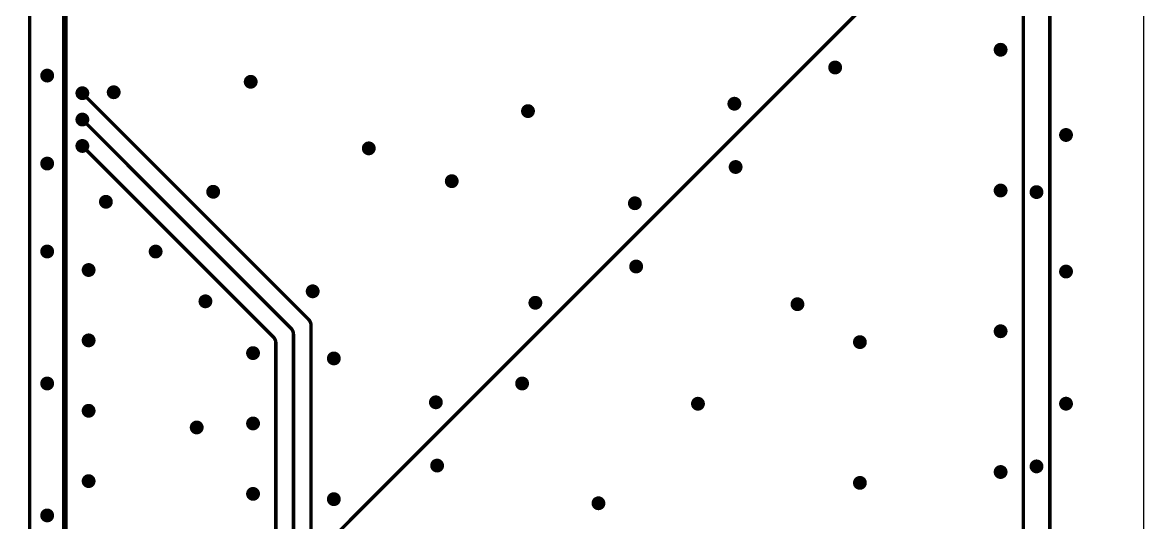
# Model space of a CAD drawing. Header units: millimetres. Extents: x 370 to 969, y -3056 to -2888.
# Drawn here: x 888.1 to 969, y -2977.6 to -2941.5 of the extents above; entities that cross this region are included whole.
import ezdxf

# ---------------------------------------------------------------- set-up
doc = ezdxf.new("R2010")
doc.units = ezdxf.units.MM
doc.layers.add('UPDATE', color=7, linetype='Continuous')

msp = doc.modelspace()

# ---------------------------------------------------------------- linework, layer by layer
at = {"layer": 'UPDATE', "color": 9}
msp.add_lwpolyline([(969, -3056), (735.75, -3056), (735.75, -2896), (969, -2896)], close=True, dxfattribs=at)
for points, const_width in [([(933.02, -3050.7), (934.104, -3049.616, 0.198909), (934.29, -3049.167), (934.29, -3044.613, -0.198909), (934.476, -3044.164), (962.044, -3016.596, 0.198909), (962.23, -3016.147), (962.23, -2914.438, 0.198909), (962.044, -2913.989), (949.081, -2901.026, 0.198909), (948.632, -2900.84), (867.878, -2900.84, 0.198909), (867.429, -2901.026), (853.196, -2915.259, -0.198909), (852.747, -2915.445), (843.115, -2915.445)], 0.25), ([(933.02, -3045.62), (933.02, -3042.708, -0.198909), (933.206, -3042.259), (960.139, -3015.326, 0.198909), (960.325, -3014.877), (960.325, -2915.708, 0.198909), (960.139, -2915.259), (948.446, -2903.566, 0.198909), (947.997, -2903.38), (868.513, -2903.38, 0.198909), (868.064, -2903.566), (865.896, -2905.734, 0.198909), (865.71, -2906.183), (865.71, -2940.21)], 0.25), ([(891.11, -2991.01), (891.11, -2909.358, -0.198909), (891.296, -2908.909), (892.38, -2907.825)], 0.4), ([(910.16, -2999.265), (910.16, -2979.208, -0.198909), (910.346, -2978.759), (951.564, -2937.541, 0.198909), (951.75, -2937.092), (951.75, -2935.765)], 0.25), ([(892.38, -2946.56), (908.704, -2962.884, -0.198909), (908.89, -2963.333), (908.89, -3004.98)], 0.25), ([(892.38, -2948.465), (907.434, -2963.519, -0.198909), (907.62, -2963.968), (907.62, -3039.27)], 0.25), ([(892.38, -2950.37), (906.164, -2964.154, -0.198909), (906.35, -2964.603), (906.35, -3037.365)], 0.25)]:
    msp.add_lwpolyline(points, format="xyb", dxfattribs=dict(at, const_width=const_width))
for points, const_width in [([(888.57, -3018.54), (888.57, -2919.255)], 0.25), ([(958.47, -2943.766), (958.47, -2943.084)], 0.2), ([(958.67, -2943.824), (958.67, -2943.026)], 0.2), ([(958.87, -2943.775), (958.87, -2943.075)], 0.2), ([(959.07, -2943.504), (959.07, -2943.346)], 0.2), ([(889.67, -2945.652), (889.67, -2944.928)], 0.2), ([(889.87, -2945.688), (889.87, -2944.892)], 0.2), ([(890.07, -2945.617), (890.07, -2944.963)], 0.2), ([(946.47, -2945.007), (946.47, -2944.401)], 0.2), ([(946.67, -2945.099), (946.67, -2944.309)], 0.2), ([(946.87, -2945.079), (946.87, -2944.329)], 0.2), ([(947.07, -2944.916), (947.07, -2944.492)], 0.2), ([(889.47, -2945.441), (889.47, -2945.139)], 0.2), ([(904.27, -2946.038), (904.27, -2945.438)], 0.2), ([(904.47, -2946.132), (904.47, -2945.344)], 0.2), ([(904.67, -2946.114), (904.67, -2945.362)], 0.2), ([(904.87, -2945.955), (904.87, -2945.521)], 0.2), ([(892.07, -2946.812), (892.07, -2946.308)], 0.2), ([(892.27, -2946.944), (892.27, -2946.176)], 0.2), ([(892.47, -2946.949), (892.47, -2946.171)], 0.2), ([(892.67, -2946.835), (892.67, -2946.285)], 0.2), ([(894.27, -2946.64), (894.27, -2946.346)], 0.2), ([(894.47, -2946.854), (894.47, -2946.132)], 0.2), ([(894.67, -2946.892), (894.67, -2946.094)], 0.2), ([(894.87, -2946.821), (894.87, -2946.165)], 0.2), ([(939.07, -2947.429), (939.07, -2947.213)], 0.2), ([(939.27, -2947.675), (939.27, -2946.967)], 0.2), ([(939.47, -2947.72), (939.47, -2946.922)], 0.2), ([(939.67, -2947.658), (939.67, -2946.984)], 0.2), ([(892.07, -2948.717), (892.07, -2948.213)], 0.2), ([(892.27, -2948.849), (892.27, -2948.081)], 0.2), ([(892.47, -2948.854), (892.47, -2948.076)], 0.2), ([(892.67, -2948.74), (892.67, -2948.19)], 0.2), ([(924.27, -2948.135), (924.27, -2947.573)], 0.2), ([(924.47, -2948.245), (924.47, -2947.463)], 0.2), ([(924.67, -2948.236), (924.67, -2947.472)], 0.2), ([(924.87, -2948.099), (924.87, -2947.609)], 0.2), ([(963.07, -2949.802), (963.07, -2949.35)], 0.2), ([(963.27, -2949.954), (963.27, -2949.198)], 0.2), ([(963.47, -2949.969), (963.47, -2949.183)], 0.2), ([(963.67, -2949.871), (963.67, -2949.281)], 0.2), ([(892.07, -2950.622), (892.07, -2950.118)], 0.2), ([(892.27, -2950.754), (892.27, -2949.986)], 0.2), ([(892.47, -2950.759), (892.47, -2949.981)], 0.2), ([(892.67, -2950.645), (892.67, -2950.095)], 0.2), ([(912.67, -2950.636), (912.67, -2950.45)], 0.2), ([(912.87, -2950.895), (912.87, -2950.191)], 0.2), ([(913.07, -2950.942), (913.07, -2950.144)], 0.2), ([(913.27, -2950.882), (913.27, -2950.204)], 0.2), ([(889.67, -2952.002), (889.67, -2951.278)], 0.2), ([(889.87, -2952.038), (889.87, -2951.242)], 0.2), ([(890.07, -2951.967), (890.07, -2951.313)], 0.2), ([(889.47, -2951.791), (889.47, -2951.489)], 0.2), ([(939.27, -2952.177), (939.27, -2951.599)], 0.2), ([(939.47, -2952.28), (939.47, -2951.496)], 0.2), ([(939.67, -2952.268), (939.67, -2951.508)], 0.2), ([(939.87, -2952.122), (939.87, -2951.654)], 0.2), ([(918.67, -2953.034), (918.67, -2952.786)], 0.2), ([(918.87, -2953.267), (918.87, -2952.553)], 0.2), ([(919.07, -2953.309), (919.07, -2952.511)], 0.2), ([(919.27, -2953.244), (919.27, -2952.576)], 0.2), ([(901.47, -2953.859), (901.47, -2953.495)], 0.2), ([(901.67, -2954.045), (901.67, -2953.309)], 0.2), ([(901.87, -2954.074), (901.87, -2953.28)], 0.2), ([(902.07, -2953.993), (902.07, -2953.361)], 0.2), ([(958.47, -2953.926), (958.47, -2953.244)], 0.2), ([(958.67, -2953.984), (958.67, -2953.186)], 0.2), ([(958.87, -2953.935), (958.87, -2953.235)], 0.2), ([(959.07, -2953.664), (959.07, -2953.506)], 0.2), ([(961.07, -2954.046), (961.07, -2953.354)], 0.2), ([(961.27, -2954.1), (961.27, -2953.3)], 0.2), ([(961.47, -2954.046), (961.47, -2953.354)], 0.2), ([(893.87, -2954.74), (893.87, -2954.058)], 0.2), ([(894.07, -2954.798), (894.07, -2954)], 0.2), ([(894.27, -2954.75), (894.27, -2954.048)], 0.2), ([(894.47, -2954.483), (894.47, -2954.315)], 0.2), ([(932.07, -2954.85), (932.07, -2954.16)], 0.2), ([(932.27, -2954.904), (932.27, -2954.106)], 0.2), ([(932.47, -2954.851), (932.47, -2954.159)], 0.2), ([(932.67, -2954.533), (932.67, -2954.477)], 0.2), ([(889.47, -2958.141), (889.47, -2957.839)], 0.2), ([(889.67, -2958.352), (889.67, -2957.628)], 0.2), ([(889.87, -2958.388), (889.87, -2957.592)], 0.2), ([(890.07, -2958.317), (890.07, -2957.663)], 0.2), ([(897.47, -2958.336), (897.47, -2957.646)], 0.2), ([(897.67, -2958.39), (897.67, -2957.592)], 0.2), ([(897.87, -2958.337), (897.87, -2957.645)], 0.2), ([(898.07, -2958.019), (898.07, -2957.963)], 0.2), ([(932.27, -2959.461), (932.27, -2958.683)], 0.2), ([(932.47, -2959.457), (932.47, -2958.687)], 0.2), ([(892.47, -2959.494), (892.47, -2959.154)], 0.2), ([(892.67, -2959.689), (892.67, -2958.959)], 0.2), ([(892.87, -2959.722), (892.87, -2958.926)], 0.2), ([(893.07, -2959.645), (893.07, -2959.003)], 0.2), ([(932.07, -2959.345), (932.07, -2958.799)], 0.2), ([(932.67, -2959.327), (932.67, -2958.817)], 0.2), ([(963.07, -2959.66), (963.07, -2959.208)], 0.2), ([(963.27, -2959.812), (963.27, -2959.056)], 0.2), ([(963.47, -2959.827), (963.47, -2959.041)], 0.2), ([(963.67, -2959.729), (963.67, -2959.139)], 0.2), ([(908.67, -2961.072), (908.67, -2960.652)], 0.2), ([(908.87, -2961.236), (908.87, -2960.488)], 0.2), ([(909.07, -2961.257), (909.07, -2960.467)], 0.2), ([(909.27, -2961.165), (909.27, -2960.559)], 0.2), ([(900.87, -2961.653), (900.87, -2961.515)], 0.2), ([(901.07, -2961.933), (901.07, -2961.235)], 0.2), ([(901.27, -2961.983), (901.27, -2961.185)], 0.2), ([(901.47, -2961.926), (901.47, -2961.242)], 0.2), ([(924.87, -2962.025), (924.87, -2961.353)], 0.2), ([(925.07, -2962.088), (925.07, -2961.29)], 0.2), ([(925.27, -2962.044), (925.27, -2961.334)], 0.2), ([(925.47, -2961.804), (925.47, -2961.574)], 0.2), ([(943.67, -2962.003), (943.67, -2961.583)], 0.2), ([(943.87, -2962.167), (943.87, -2961.419)], 0.2), ([(944.07, -2962.188), (944.07, -2961.398)], 0.2), ([(944.27, -2962.096), (944.27, -2961.49)], 0.2), ([(958.47, -2964.086), (958.47, -2963.404)], 0.2), ([(958.67, -2964.144), (958.67, -2963.346)], 0.2), ([(958.87, -2964.095), (958.87, -2963.395)], 0.2), ([(892.47, -2964.574), (892.47, -2964.234)], 0.2), ([(892.67, -2964.769), (892.67, -2964.039)], 0.2), ([(892.87, -2964.802), (892.87, -2964.006)], 0.2), ([(893.07, -2964.725), (893.07, -2964.083)], 0.2), ([(948.27, -2964.843), (948.27, -2964.217)], 0.2), ([(948.47, -2964.927), (948.47, -2964.133)], 0.2), ([(948.67, -2964.899), (948.67, -2964.161)], 0.2), ([(948.87, -2964.719), (948.87, -2964.341)], 0.2), ([(959.07, -2963.824), (959.07, -2963.666)], 0.2), ([(904.47, -2965.647), (904.47, -2964.997)], 0.2), ([(904.67, -2965.72), (904.67, -2964.924)], 0.2), ([(904.87, -2965.685), (904.87, -2964.959)], 0.2), ([(905.07, -2965.481), (905.07, -2965.163)], 0.2), ([(910.27, -2966.004), (910.27, -2965.41)], 0.2), ([(910.47, -2966.101), (910.47, -2965.313)], 0.2), ([(910.67, -2966.084), (910.67, -2965.33)], 0.2), ([(910.87, -2965.928), (910.87, -2965.486)], 0.2), ([(889.47, -2967.666), (889.47, -2967.364)], 0.2), ([(889.67, -2967.877), (889.67, -2967.153)], 0.2), ([(889.87, -2967.913), (889.87, -2967.117)], 0.2), ([(890.07, -2967.842), (890.07, -2967.188)], 0.2), ([(923.87, -2967.818), (923.87, -2967.212)], 0.2), ([(924.07, -2967.91), (924.07, -2967.12)], 0.2), ([(924.27, -2967.889), (924.27, -2967.141)], 0.2), ([(924.47, -2967.725), (924.47, -2967.305)], 0.2), ([(892.67, -2969.849), (892.67, -2969.119)], 0.2), ([(892.87, -2969.882), (892.87, -2969.086)], 0.2), ([(893.07, -2969.805), (893.07, -2969.163)], 0.2), ([(917.67, -2969.199), (917.67, -2968.549)], 0.2), ([(917.87, -2969.272), (917.87, -2968.476)], 0.2), ([(918.07, -2969.237), (918.07, -2968.511)], 0.2), ([(918.27, -2969.03), (918.27, -2968.718)], 0.2), ([(936.47, -2969.159), (936.47, -2968.795)], 0.2), ([(936.67, -2969.345), (936.67, -2968.609)], 0.2), ([(936.87, -2969.374), (936.87, -2968.58)], 0.2), ([(937.07, -2969.293), (937.07, -2968.661)], 0.2), ([(963.07, -2969.2), (963.07, -2968.748)], 0.2), ([(963.27, -2969.352), (963.27, -2968.596)], 0.2), ([(963.47, -2969.367), (963.47, -2968.581)], 0.2), ([(963.67, -2969.269), (963.67, -2968.679)], 0.2), ([(892.47, -2969.654), (892.47, -2969.314)], 0.2), ([(904.47, -2970.727), (904.47, -2970.077)], 0.2), ([(904.67, -2970.8), (904.67, -2970.004)], 0.2), ([(904.87, -2970.765), (904.87, -2970.039)], 0.2), ([(900.27, -2970.853), (900.27, -2970.527)], 0.2), ([(900.47, -2971.054), (900.47, -2970.326)], 0.2), ([(900.67, -2971.088), (900.67, -2970.292)], 0.2), ([(900.87, -2971.013), (900.87, -2970.367)], 0.2), ([(905.07, -2970.561), (905.07, -2970.243)], 0.2), ([(917.67, -2973.675), (917.67, -2973.207)], 0.2), ([(917.87, -2973.821), (917.87, -2973.061)], 0.2), ([(918.07, -2973.833), (918.07, -2973.049)], 0.2), ([(918.27, -2973.73), (918.27, -2973.152)], 0.2), ([(961.07, -2973.846), (961.07, -2973.154)], 0.2), ([(961.27, -2973.9), (961.27, -2973.1)], 0.2), ([(961.47, -2973.846), (961.47, -2973.154)], 0.2), ([(958.47, -2974.246), (958.47, -2973.564)], 0.2), ([(958.67, -2974.304), (958.67, -2973.506)], 0.2), ([(958.87, -2974.255), (958.87, -2973.555)], 0.2), ([(959.07, -2973.984), (959.07, -2973.826)], 0.2), ([(892.47, -2974.734), (892.47, -2974.394)], 0.2), ([(892.67, -2974.929), (892.67, -2974.199)], 0.2), ([(892.87, -2974.962), (892.87, -2974.166)], 0.2), ([(893.07, -2974.885), (893.07, -2974.243)], 0.2), ([(948.27, -2975.003), (948.27, -2974.377)], 0.2), ([(948.47, -2975.087), (948.47, -2974.293)], 0.2), ([(948.67, -2975.059), (948.67, -2974.321)], 0.2), ([(948.87, -2974.879), (948.87, -2974.501)], 0.2), ([(904.47, -2975.807), (904.47, -2975.157)], 0.2), ([(904.67, -2975.88), (904.67, -2975.084)], 0.2), ([(904.87, -2975.845), (904.87, -2975.119)], 0.2), ([(905.07, -2975.641), (905.07, -2975.323)], 0.2), ([(910.27, -2976.164), (910.27, -2975.57)], 0.2), ([(910.47, -2976.261), (910.47, -2975.473)], 0.2), ([(910.67, -2976.244), (910.67, -2975.49)], 0.2), ([(910.87, -2976.088), (910.87, -2975.646)], 0.2), ([(929.27, -2976.308), (929.27, -2976.014)], 0.2), ([(929.47, -2976.522), (929.47, -2975.8)], 0.2), ([(929.67, -2976.56), (929.67, -2975.762)], 0.2), ([(929.87, -2976.489), (929.87, -2975.833)], 0.2), ([(889.47, -2977.191), (889.47, -2976.889)], 0.2), ([(889.67, -2977.402), (889.67, -2976.678)], 0.2), ([(889.87, -2977.438), (889.87, -2976.642)], 0.2), ([(890.07, -2977.367), (890.07, -2976.713)], 0.2)]:
    msp.add_lwpolyline(points, dxfattribs=dict(at, const_width=const_width))
at = {"layer": 'UPDATE', "color": 9, "const_width": 0.2}
for points in [[(959.078, -2943.425, 1), (958.278, -2943.425, 1)], [(890.24, -2945.29, 1), (889.44, -2945.29, 1)], [(947.131, -2944.704, 1), (946.331, -2944.704, 1)], [(904.934, -2945.738, 1), (904.134, -2945.738, 1)], [(892.78, -2946.56, 1), (891.98, -2946.56, 1)], [(895.042, -2946.493, 1), (894.242, -2946.493, 1)], [(939.855, -2947.321, 1), (939.055, -2947.321, 1)], [(892.78, -2948.465, 1), (891.98, -2948.465, 1)], [(924.954, -2947.854, 1), (924.154, -2947.854, 1)], [(963.8, -2949.576, 1), (963, -2949.576, 1)], [(892.78, -2950.37, 1), (891.98, -2950.37, 1)], [(913.459, -2950.543, 1), (912.659, -2950.543, 1)], [(890.24, -2951.64, 1), (889.44, -2951.64, 1)], [(939.946, -2951.888, 1), (939.146, -2951.888, 1)], [(919.45, -2952.91, 1), (918.65, -2952.91, 1)], [(902.226, -2953.677, 1), (901.426, -2953.677, 1)], [(959.078, -2953.585, 1), (958.278, -2953.585, 1)], [(961.67, -2953.7, 1), (960.87, -2953.7, 1)], [(894.479, -2954.399, 1), (893.679, -2954.399, 1)], [(932.671, -2954.505, 1), (931.871, -2954.505, 1)], [(890.24, -2957.99, 1), (889.44, -2957.99, 1)], [(898.071, -2957.991, 1), (897.271, -2957.991, 1)], [(932.762, -2959.072, 1), (931.962, -2959.072, 1)], [(893.232, -2959.324, 1), (892.432, -2959.324, 1)], [(963.8, -2959.434, 1), (963, -2959.434, 1)], [(909.41, -2960.862, 1), (908.61, -2960.862, 1)], [(901.664, -2961.584, 1), (900.864, -2961.584, 1)], [(925.487, -2961.689, 1), (924.687, -2961.689, 1)], [(944.41, -2961.793, 1), (943.61, -2961.793, 1)], [(959.078, -2963.745, 1), (958.278, -2963.745, 1)], [(893.232, -2964.404, 1), (892.432, -2964.404, 1)], [(948.918, -2964.53, 1), (948.118, -2964.53, 1)], [(905.103, -2965.322, 1), (904.303, -2965.322, 1)], [(910.937, -2965.707, 1), (910.137, -2965.707, 1)], [(890.24, -2967.515, 1), (889.44, -2967.515, 1)], [(924.53, -2967.515, 1), (923.73, -2967.515, 1)], [(893.232, -2969.484, 1), (892.432, -2969.484, 1)], [(918.302, -2968.874, 1), (917.502, -2968.874, 1)], [(937.226, -2968.977, 1), (936.426, -2968.977, 1)], [(963.8, -2968.974, 1), (963, -2968.974, 1)], [(905.103, -2970.402, 1), (904.303, -2970.402, 1)], [(901.035, -2970.69, 1), (900.235, -2970.69, 1)], [(918.394, -2973.441, 1), (917.594, -2973.441, 1)], [(961.67, -2973.5, 1), (960.87, -2973.5, 1)], [(959.078, -2973.905, 1), (958.278, -2973.905, 1)], [(893.232, -2974.564, 1), (892.432, -2974.564, 1)], [(948.918, -2974.69, 1), (948.118, -2974.69, 1)], [(905.103, -2975.482, 1), (904.303, -2975.482, 1)], [(910.937, -2975.867, 1), (910.137, -2975.867, 1)], [(930.042, -2976.161, 1), (929.242, -2976.161, 1)], [(890.24, -2977.04, 1), (889.44, -2977.04, 1)]]:
    msp.add_lwpolyline(points, format="xyb", close=True, dxfattribs=at)

doc.saveas('drawing.dxf')
